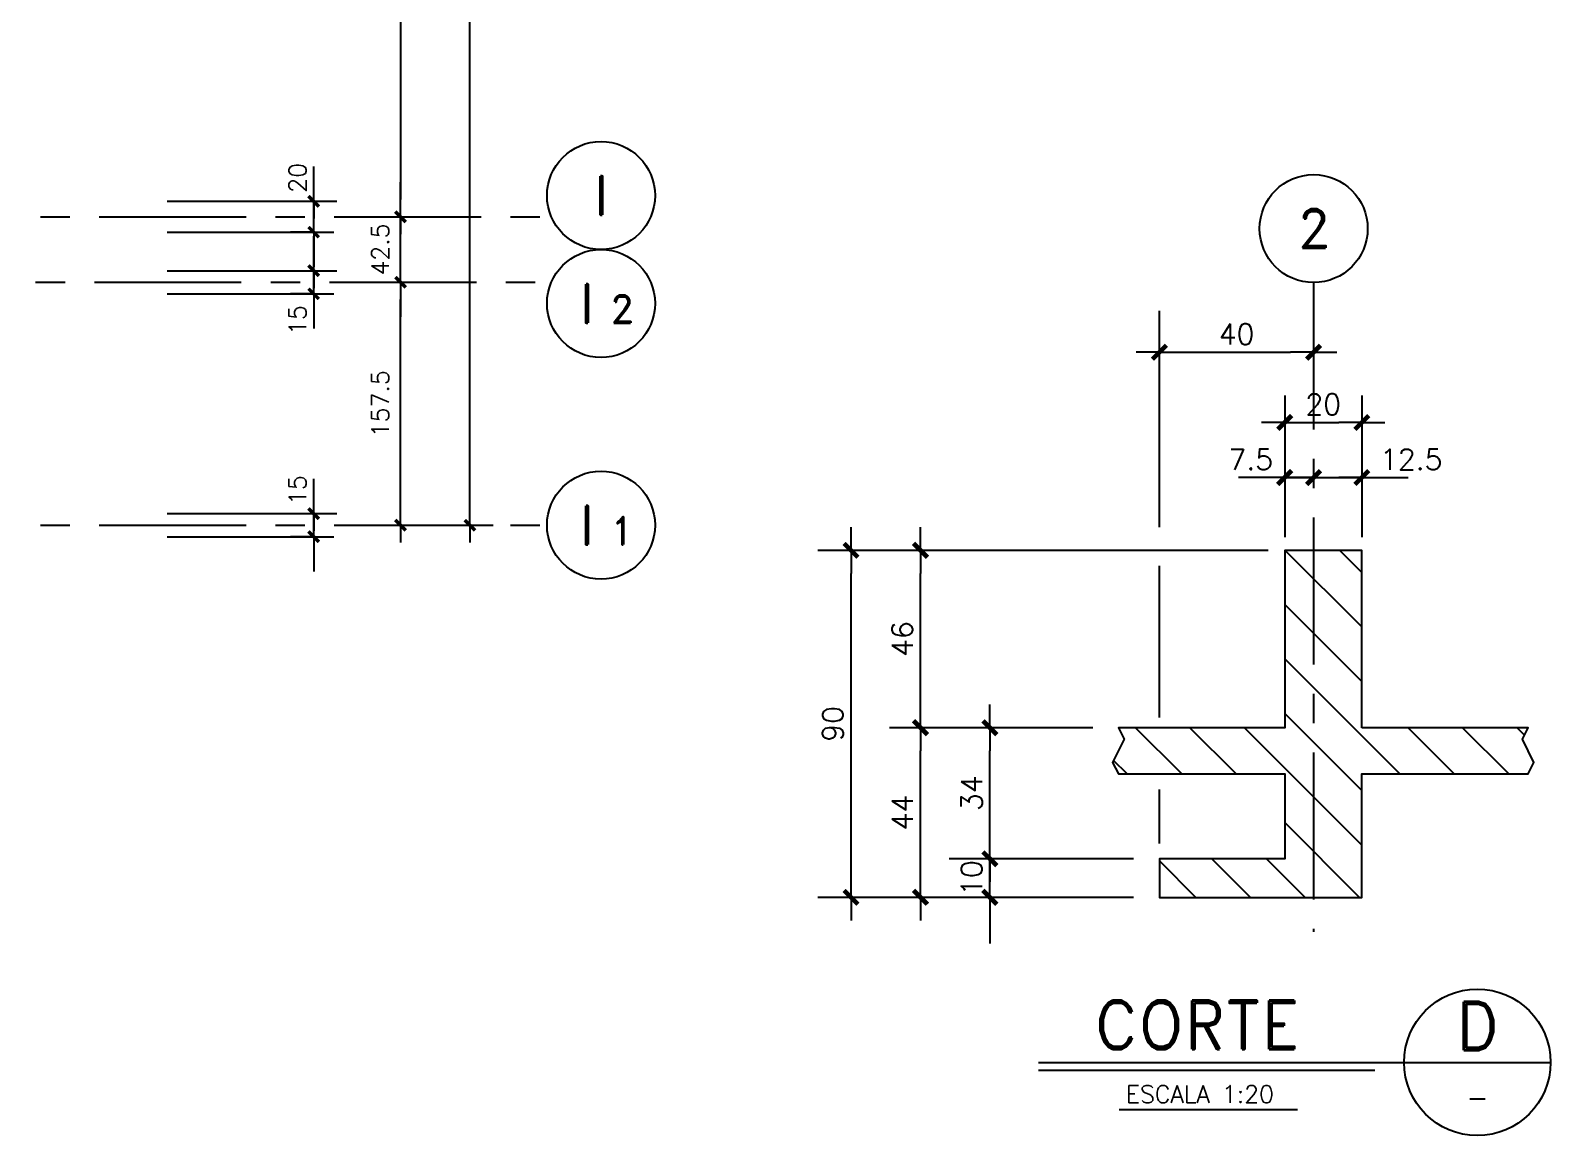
# Model space of a CAD drawing. Header units: millimetres. Extents: x -656851 to -651781, y 88238 to 91301.
# Drawn here: x -653472 to -652487, y 88432 to 89149 of the extents above; entities that cross this region are included whole.
import ezdxf
from ezdxf.enums import TextEntityAlignment as Align

# ---------------------------------------------------------------- set-up
doc = ezdxf.new("R2010")
doc.units = ezdxf.units.MM
doc.header["$LTSCALE"] = 30
doc.linetypes.add('CENTER', pattern=[50.8, 31.75, -6.35, 6.35, -6.35])
doc.linetypes.add('HIDDEN', pattern=[0.375, 0.25, -0.125])
for name, color, linetype in [('A-LINEA 015', 6, 'Continuous'), ('CORTES', 5, 'Continuous'), ('COTAS', 5, 'Continuous'), ('Cotas2', 1, 'Continuous'), ('EJES', 1, 'CENTER'), ('HATCH2', 1, 'HIDDEN')]:
    doc.layers.add(name, color=color, linetype=linetype)
doc.styles.add('ROMAND', font='romand')
doc.styles.add('ROMANS', font='romans')
doc.styles.add('SIETE50', font='ROMAND.SHX', dxfattribs={"height": 31.5})
doc.dimstyles.new('ING-50', dxfattribs={"dimscale": 5, "dimtxt": 2.25, "dimasz": 2.25, "dimexe": 3, "dimexo": 0, "dimgap": 1.5, "dimtad": 1, "dimdec": 1, "dimzin": 12, "dimdsep": 46, "dimtxsty": 'ROMANS', "dimblk1": 'TICK1', "dimblk2": 'TICK1', "dimsah": 1, "dimcen": 0.09, "dimclrd": 2, "dimclre": 1, "dimclrt": 3, "dimadec": 1, "dimazin": 3, "dimtfac": 1, "dimtdec": 1, "dimtix": 1, "dimtmove": 2, "dimatfit": 3, "dimfxl": 3, "dimtolj": 1, "dimtzin": 12, "dimarcsym": 0})
doc.dimstyles.new('ING20', dxfattribs={"dimscale": 50, "dimtxt": 0.27, "dimasz": 0.3, "dimexe": 0.3, "dimexo": 1, "dimgap": 0.1, "dimtad": 1, "dimlfac": 0.4, "dimzin": 12, "dimdsep": 46, "dimtxsty": 'ROMANS', "dimblk1": 'TICK1', "dimblk2": 'TICK1', "dimsah": 1, "dimcen": 0.09, "dimse1": 1, "dimse2": 1, "dimclrd": 2, "dimclre": 1, "dimclrt": 3, "dimadec": 0, "dimazin": 0, "dimtfac": 1, "dimtix": 1, "dimtmove": 2, "dimatfit": 3, "dimldrblk": 'TICK1', "dimfxl": 1, "dimtolj": 1, "dimtzin": 12, "dimarcsym": 0})

# ---------------------------------------------------------------- blocks, each defined once
blk = doc.blocks.new('EJE-1')
at = {"color": 3, "linetype": 'Continuous'}
blk.add_circle((0, 0), 35, dxfattribs=at)
at = {"color": 5, "linetype": 'Continuous', "style": 'ROMAND'}
blk.add_attdef('0', text='', height=25, dxfattribs=at).set_placement((0.23, 0), align=Align.MIDDLE)
blk = doc.blocks.new('TICK1')
at = {"color": 2}
for points in [[(0, 0), (-1, 0)], [(0, 0), (1, 0)]]:
    blk.add_lwpolyline(points, dxfattribs=at)
at = {"color": 2, "const_width": 0.2}
blk.add_lwpolyline([(-0.3, -0.3), (0.3, 0.3)], dxfattribs=at)
blk = doc.blocks.new('*D45')
at = {"layer": 'COTAS', "color": 2, "lineweight": -2}
for p, q in [((-653288.71, 89049.5), (-653288.71, 89060.75)), ((-653288.71, 89018.25), (-653288.71, 89038.25)), ((-653288.71, 89007), (-653288.71, 88995.75))]:
    blk.add_line(p, q, dxfattribs=at)
at = {"layer": 'COTAS', "color": 1, "lineweight": -2}
for p, q in [((-653288.71, 89038.25), (-653273.71, 89038.25)), ((-653288.71, 89018.25), (-653303.71, 89018.25))]:
    blk.add_line(p, q, dxfattribs=at)
at = {"layer": 'Defpoints', "color": 0}
for p in [(-653288.71, 89038.25), (-653288.71, 89038.25), (-653288.71, 89018.25)]:
    blk.add_point(p, dxfattribs=at)
at = {"layer": 'COTAS', "color": 2, "lineweight": -2, "xscale": 11.25, "yscale": 11.25, "zscale": 11.25}
for p, rotation in [((-653288.71, 89038.25), 270), ((-653288.71, 89018.25), 90)]:
    blk.add_blockref('TICK1', p, dxfattribs=dict(at, rotation=rotation))
at = {"layer": 'COTAS', "color": 3, "insert": (-653299.16, 89053.46), "char_height": 11.25, "attachment_point": 5, "rotation": 90, "style": 'ROMANS'}
blk.add_mtext('\\A1;20', dxfattribs=at)
blk = doc.blocks.new('*D43')
at = {"layer": 'COTAS', "color": 1, "lineweight": -2}
for p, q in [((-653236.9, 89378.25), (-653217.4, 89378.25)), ((-653236.9, 89028.25), (-653217.4, 89028.25))]:
    blk.add_line(p, q, dxfattribs=at)
at = {"layer": 'COTAS', "color": 2, "lineweight": -2}
blk.add_line((-653232.4, 89367), (-653232.4, 89039.5), dxfattribs=at)
at = {"layer": 'Defpoints', "color": 0}
for p in [(-653236.9, 89378.25), (-653236.9, 89028.25), (-653232.4, 89028.25)]:
    blk.add_point(p, dxfattribs=at)
at = {"layer": 'COTAS', "color": 2, "lineweight": -2, "xscale": 11.25, "yscale": 11.25, "zscale": 11.25}
for p, rotation in [((-653232.4, 89378.25), 90), ((-653232.4, 89028.25), 270)]:
    blk.add_blockref('TICK1', p, dxfattribs=dict(at, rotation=rotation))
at = {"layer": 'COTAS', "color": 3, "insert": (-653245.53, 89203.25), "char_height": 11.25, "attachment_point": 5, "rotation": 90, "style": 'ROMANS'}
blk.add_mtext('\\A1;350', dxfattribs=at)
blk = doc.blocks.new('*D28')
at = {"layer": 'COTAS', "color": 2, "lineweight": -2}
for p, q in [((-653232.4, 89039.5), (-653232.4, 89050.75)), ((-653232.4, 88985.75), (-653232.4, 89028.25)), ((-653232.4, 88974.5), (-653232.4, 88963.25))]:
    blk.add_line(p, q, dxfattribs=at)
at = {"layer": 'COTAS', "color": 1, "lineweight": -2}
for p, q in [((-653236.9, 89028.25), (-653217.4, 89028.25)), ((-653236.9, 88985.75), (-653217.4, 88985.75))]:
    blk.add_line(p, q, dxfattribs=at)
at = {"layer": 'Defpoints', "color": 0}
for p in [(-653236.9, 89028.25), (-653232.4, 89028.25), (-653236.9, 88985.75)]:
    blk.add_point(p, dxfattribs=at)
at = {"layer": 'COTAS', "color": 2, "lineweight": -2, "xscale": 11.25, "yscale": 11.25, "zscale": 11.25}
for p, rotation in [((-653232.4, 89028.25), 270), ((-653232.4, 88985.75), 90)]:
    blk.add_blockref('TICK1', p, dxfattribs=dict(at, rotation=rotation))
at = {"layer": 'COTAS', "color": 3, "insert": (-653245.53, 89007), "char_height": 11.25, "attachment_point": 5, "rotation": 90, "style": 'ROMANS'}
blk.add_mtext('\\A1;42.5', dxfattribs=at)
blk = doc.blocks.new('*D29')
at = {"layer": 'COTAS', "color": 1, "lineweight": -2}
for p, q in [((-653191.9, 90833.25), (-653172.4, 90833.25)), ((-653191.9, 88828.25), (-653172.4, 88828.25))]:
    blk.add_line(p, q, dxfattribs=at)
at = {"layer": 'COTAS', "color": 2, "lineweight": -2}
blk.add_line((-653187.4, 88839.5), (-653187.4, 90822), dxfattribs=at)
at = {"layer": 'Defpoints', "color": 0}
for p in [(-653191.9, 90833.25), (-653187.4, 90833.25), (-653191.9, 88828.25)]:
    blk.add_point(p, dxfattribs=at)
at = {"layer": 'COTAS', "color": 2, "lineweight": -2, "xscale": 11.25, "yscale": 11.25, "zscale": 11.25}
for p, rotation in [((-653187.4, 90833.25), 90), ((-653187.4, 88828.25), 270)]:
    blk.add_blockref('TICK1', p, dxfattribs=dict(at, rotation=rotation))
at = {"layer": 'COTAS', "color": 3, "insert": (-653200.53, 89830.75), "char_height": 11.25, "attachment_point": 5, "rotation": 90, "style": 'ROMANS'}
blk.add_mtext('\\A1;2005', dxfattribs=at)
blk = doc.blocks.new('eje-3')
at = {"color": 3, "linetype": 'Continuous'}
blk.add_circle((0, 0), 35, dxfattribs=at)
at = {"color": 5, "linetype": 'Continuous', "style": 'ROMAND'}
for height, p in [(25, (-9.19, 0)), (18, (13.69, -3.58))]:
    blk.add_attdef('0', text='', height=height, dxfattribs=at).set_placement(p, align=Align.MIDDLE)
blk = doc.blocks.new('*D93')
at = {"layer": 'COTAS', "color": 2, "lineweight": -2}
for p, q in [((-653288.71, 88847), (-653288.71, 88858.25)), ((-653288.71, 88820.75), (-653288.71, 88835.75)), ((-653288.71, 88809.5), (-653288.71, 88798.25))]:
    blk.add_line(p, q, dxfattribs=at)
at = {"layer": 'COTAS', "color": 1, "lineweight": -2}
for p, q in [((-653288.71, 88835.75), (-653273.71, 88835.75)), ((-653288.71, 88820.75), (-653303.71, 88820.75))]:
    blk.add_line(p, q, dxfattribs=at)
at = {"layer": 'Defpoints', "color": 0}
for p in [(-653288.71, 88835.75), (-653288.71, 88835.75), (-653288.71, 88820.75)]:
    blk.add_point(p, dxfattribs=at)
at = {"layer": 'COTAS', "color": 2, "lineweight": -2, "xscale": 11.25, "yscale": 11.25, "zscale": 11.25}
for p, rotation in [((-653288.71, 88835.75), 270), ((-653288.71, 88820.75), 90)]:
    blk.add_blockref('TICK1', p, dxfattribs=dict(at, rotation=rotation))
at = {"layer": 'COTAS', "color": 3, "insert": (-653299.16, 88850.96), "char_height": 11.25, "attachment_point": 5, "rotation": 90, "style": 'ROMANS'}
blk.add_mtext('\\A1;15', dxfattribs=at)
blk = doc.blocks.new('*D129')
at = {"layer": 'COTAS', "color": 1, "lineweight": -2}
for p, q in [((-653236.9, 88985.75), (-653217.4, 88985.75)), ((-653236.9, 88828.25), (-653217.4, 88828.25))]:
    blk.add_line(p, q, dxfattribs=at)
at = {"layer": 'COTAS', "color": 2, "lineweight": -2}
blk.add_line((-653232.4, 88839.5), (-653232.4, 88974.5), dxfattribs=at)
at = {"layer": 'Defpoints', "color": 0}
for p in [(-653236.9, 88985.75), (-653232.4, 88985.75), (-653236.9, 88828.25)]:
    blk.add_point(p, dxfattribs=at)
at = {"layer": 'COTAS', "color": 2, "lineweight": -2, "xscale": 11.25, "yscale": 11.25, "zscale": 11.25}
for p, rotation in [((-653232.4, 88985.75), 90), ((-653232.4, 88828.25), 270)]:
    blk.add_blockref('TICK1', p, dxfattribs=dict(at, rotation=rotation))
at = {"layer": 'COTAS', "color": 3, "insert": (-653245.53, 88907), "char_height": 11.25, "attachment_point": 5, "rotation": 90, "style": 'ROMANS'}
blk.add_mtext('\\A1;157.5', dxfattribs=at)
blk = doc.blocks.new('*D131')
at = {"layer": 'COTAS', "color": 2, "lineweight": -2}
for p, q in [((-653288.71, 89004.5), (-653288.71, 89015.75)), ((-653288.71, 88978.25), (-653288.71, 88993.25)), ((-653288.71, 88967), (-653288.71, 88955.75))]:
    blk.add_line(p, q, dxfattribs=at)
at = {"layer": 'COTAS', "color": 1, "lineweight": -2}
for p, q in [((-653288.71, 88993.25), (-653273.71, 88993.25)), ((-653288.71, 88978.25), (-653303.71, 88978.25))]:
    blk.add_line(p, q, dxfattribs=at)
at = {"layer": 'Defpoints', "color": 0}
for p in [(-653288.71, 88993.25), (-653288.71, 88993.25), (-653288.71, 88978.25)]:
    blk.add_point(p, dxfattribs=at)
at = {"layer": 'COTAS', "color": 2, "lineweight": -2, "xscale": 11.25, "yscale": 11.25, "zscale": 11.25}
for p, rotation in [((-653288.71, 88993.25), 270), ((-653288.71, 88978.25), 90)]:
    blk.add_blockref('TICK1', p, dxfattribs=dict(at, rotation=rotation))
at = {"layer": 'COTAS', "color": 3, "insert": (-653299.16, 88961.26), "char_height": 11.25, "attachment_point": 5, "rotation": 90, "style": 'ROMANS'}
blk.add_mtext('\\A1;15', dxfattribs=at)
blk = doc.blocks.new('*D152')
at = {"layer": 'COTAS', "color": 2, "lineweight": -2}
blk.add_line((-652644.15, 88894.85), (-652624.15, 88894.85), dxfattribs=at)
at = {"layer": 'Defpoints', "color": 0}
for p in [(-652659.15, 88894.85), (-652609.15, 88894.85), (-652609.15, 88894.85)]:
    blk.add_point(p, dxfattribs=at)
at = {"layer": 'COTAS', "color": 2, "lineweight": -2, "xscale": 15, "yscale": 15, "zscale": 15, "rotation": 180}
blk.add_blockref('TICK1', (-652659.15, 88894.85), dxfattribs=at)
at = {"layer": 'COTAS', "color": 2, "lineweight": -2, "xscale": 15, "yscale": 15, "zscale": 15}
blk.add_blockref('TICK1', (-652609.15, 88894.85), dxfattribs=at)
at = {"layer": 'COTAS', "color": 3, "insert": (-652634.15, 88906.6), "char_height": 13.5, "attachment_point": 5, "style": 'ROMANS'}
blk.add_mtext('\\A1;20', dxfattribs=at)
blk = doc.blocks.new('*D153')
at = {"layer": 'COTAS', "color": 2, "lineweight": -2}
for p, q in [((-652850.32, 88626.91), (-652850.32, 88641.91)), ((-652850.32, 88586.91), (-652850.32, 88611.91)), ((-652850.32, 88571.91), (-652850.32, 88556.91))]:
    blk.add_line(p, q, dxfattribs=at)
at = {"layer": 'Defpoints', "color": 0}
for p in [(-652850.32, 88611.91), (-652850.32, 88611.91), (-652850.32, 88586.91)]:
    blk.add_point(p, dxfattribs=at)
at = {"layer": 'COTAS', "color": 2, "lineweight": -2, "xscale": 15, "yscale": 15, "zscale": 15}
for p, rotation in [((-652850.32, 88611.91), 270), ((-652850.32, 88586.91), 90)]:
    blk.add_blockref('TICK1', p, dxfattribs=dict(at, rotation=rotation))
at = {"layer": 'COTAS', "color": 3, "insert": (-652862.07, 88599.41), "char_height": 13.5, "attachment_point": 5, "rotation": 90, "style": 'ROMANS'}
blk.add_mtext('\\A1;10', dxfattribs=at)
blk = doc.blocks.new('*D154')
at = {"layer": 'COTAS', "color": 2, "lineweight": -2}
blk.add_line((-652850.32, 88626.91), (-652850.32, 88681.91), dxfattribs=at)
at = {"layer": 'Defpoints', "color": 0}
for p in [(-652850.32, 88696.91), (-652850.32, 88696.91), (-652850.32, 88611.91)]:
    blk.add_point(p, dxfattribs=at)
at = {"layer": 'COTAS', "color": 2, "lineweight": -2, "xscale": 15, "yscale": 15, "zscale": 15}
for p, rotation in [((-652850.32, 88696.91), 90), ((-652850.32, 88611.91), 270)]:
    blk.add_blockref('TICK1', p, dxfattribs=dict(at, rotation=rotation))
at = {"layer": 'COTAS', "color": 3, "insert": (-652862.07, 88654.41), "char_height": 13.5, "attachment_point": 5, "rotation": 90, "style": 'ROMANS'}
blk.add_mtext('\\A1;34', dxfattribs=at)
blk = doc.blocks.new('*D155')
at = {"layer": 'COTAS', "color": 2, "lineweight": -2}
blk.add_line((-652895.32, 88711.91), (-652895.32, 88796.91), dxfattribs=at)
at = {"layer": 'Defpoints', "color": 0}
for p in [(-652895.32, 88811.91), (-652895.32, 88811.91), (-652895.32, 88696.91)]:
    blk.add_point(p, dxfattribs=at)
at = {"layer": 'COTAS', "color": 2, "lineweight": -2, "xscale": 15, "yscale": 15, "zscale": 15}
for p, rotation in [((-652895.32, 88811.91), 90), ((-652895.32, 88696.91), 270)]:
    blk.add_blockref('TICK1', p, dxfattribs=dict(at, rotation=rotation))
at = {"layer": 'COTAS', "color": 3, "insert": (-652907.07, 88754.41), "char_height": 13.5, "attachment_point": 5, "rotation": 90, "style": 'ROMANS'}
blk.add_mtext('\\A1;46', dxfattribs=at)
blk = doc.blocks.new('*D156')
at = {"layer": 'COTAS', "color": 2, "lineweight": -2}
blk.add_line((-652895.32, 88601.91), (-652895.32, 88681.91), dxfattribs=at)
at = {"layer": 'Defpoints', "color": 0}
for p in [(-652895.32, 88696.91), (-652895.32, 88696.91), (-652895.32, 88586.91)]:
    blk.add_point(p, dxfattribs=at)
at = {"layer": 'COTAS', "color": 2, "lineweight": -2, "xscale": 15, "yscale": 15, "zscale": 15}
for p, rotation in [((-652895.32, 88696.91), 90), ((-652895.32, 88586.91), 270)]:
    blk.add_blockref('TICK1', p, dxfattribs=dict(at, rotation=rotation))
at = {"layer": 'COTAS', "color": 3, "insert": (-652907.07, 88641.91), "char_height": 13.5, "attachment_point": 5, "rotation": 90, "style": 'ROMANS'}
blk.add_mtext('\\A1;44', dxfattribs=at)
blk = doc.blocks.new('*D165')
at = {"layer": 'COTAS', "color": 2, "lineweight": -2}
blk.add_line((-652725.4, 88940.39), (-652655.4, 88940.39), dxfattribs=at)
at = {"layer": 'Defpoints', "color": 0}
for p in [(-652740.4, 88940.39), (-652640.4, 88940.39), (-652640.4, 88940.39)]:
    blk.add_point(p, dxfattribs=at)
at = {"layer": 'COTAS', "color": 2, "lineweight": -2, "xscale": 15, "yscale": 15, "zscale": 15, "rotation": 180}
blk.add_blockref('TICK1', (-652740.4, 88940.39), dxfattribs=at)
at = {"layer": 'COTAS', "color": 2, "lineweight": -2, "xscale": 15, "yscale": 15, "zscale": 15}
blk.add_blockref('TICK1', (-652640.4, 88940.39), dxfattribs=at)
at = {"layer": 'COTAS', "color": 3, "insert": (-652690.4, 88952.14), "char_height": 13.5, "attachment_point": 5, "style": 'ROMANS'}
blk.add_mtext('\\A1;40', dxfattribs=at)
blk = doc.blocks.new('t-corte')
at = {"color": 6}
for p, q in [((-169.7, -4.87), (162.33, -4.87)), ((-169.7, -9.87), (48.33, -9.87))]:
    blk.add_line(p, q, dxfattribs=at)
at = {"color": 3}
blk.add_line((-117.31, -35.35), (-1.78, -35.35), dxfattribs=at)
blk.add_circle((114.83, -4.87), 47.5, dxfattribs=at)
at = {"color": 6, "style": 'SIETE50'}
blk.add_text('CORTE', height=31.5, dxfattribs=at).set_placement((-133.43, 3.71))
blk.add_attdef('A', text='', height=31.5, dxfattribs=at).set_placement((114.91, 18.73), align=Align.MIDDLE_CENTER)
at = {"color": 3, "style": 'ROMANS'}
blk.add_attdef('ESCALA', (-113, -31.12), '', height=11.25, dxfattribs=at)
blk.add_attdef('-', text='', height=13, dxfattribs=at).set_placement((114.99, -27.66), align=Align.MIDDLE)
blk = doc.blocks.new('*D218')
at = {"layer": 'COTAS', "color": 2, "lineweight": -2}
blk.add_line((-652940.32, 88601.91), (-652940.32, 88796.91), dxfattribs=at)
at = {"layer": 'Defpoints', "color": 0}
for p in [(-652940.32, 88811.91), (-652940.32, 88811.91), (-652940.32, 88586.91)]:
    blk.add_point(p, dxfattribs=at)
at = {"layer": 'COTAS', "color": 2, "lineweight": -2, "xscale": 15, "yscale": 15, "zscale": 15}
for p, rotation in [((-652940.32, 88811.91), 90), ((-652940.32, 88586.91), 270)]:
    blk.add_blockref('TICK1', p, dxfattribs=dict(at, rotation=rotation))
at = {"layer": 'COTAS', "color": 3, "insert": (-652952.07, 88699.41), "char_height": 13.5, "attachment_point": 5, "rotation": 90, "style": 'ROMANS'}
blk.add_mtext('\\A1;90', dxfattribs=at)
blk = doc.blocks.new('*D250')
at = {"layer": 'COTAS', "color": 2, "lineweight": -2}
for p, q in [((-652674.15, 88859.13), (-652689.15, 88859.13)), ((-652659.15, 88859.13), (-652640.4, 88859.13)), ((-652625.4, 88859.13), (-652610.4, 88859.13))]:
    blk.add_line(p, q, dxfattribs=at)
at = {"layer": 'Defpoints', "color": 0}
for p in [(-652659.15, 88859.13), (-652640.4, 88859.13), (-652640.4, 88859.13)]:
    blk.add_point(p, dxfattribs=at)
at = {"layer": 'COTAS', "color": 2, "lineweight": -2, "xscale": 15, "yscale": 15, "zscale": 15}
blk.add_blockref('TICK1', (-652659.15, 88859.13), dxfattribs=at)
at = {"layer": 'COTAS', "color": 2, "lineweight": -2, "xscale": 15, "yscale": 15, "zscale": 15, "rotation": 180}
blk.add_blockref('TICK1', (-652640.4, 88859.13), dxfattribs=at)
at = {"layer": 'COTAS', "color": 3, "insert": (-652681.2, 88870.88), "char_height": 13.5, "attachment_point": 5, "style": 'ROMANS'}
blk.add_mtext('\\A1;7.5', dxfattribs=at)
blk = doc.blocks.new('*D251')
at = {"layer": 'COTAS', "color": 2, "lineweight": -2}
for p, q in [((-652655.4, 88859.13), (-652670.4, 88859.13)), ((-652640.4, 88859.13), (-652609.15, 88859.13)), ((-652594.15, 88859.13), (-652579.15, 88859.13))]:
    blk.add_line(p, q, dxfattribs=at)
at = {"layer": 'Defpoints', "color": 0}
for p in [(-652640.4, 88859.13), (-652609.15, 88859.13), (-652609.15, 88859.13)]:
    blk.add_point(p, dxfattribs=at)
at = {"layer": 'COTAS', "color": 2, "lineweight": -2, "xscale": 15, "yscale": 15, "zscale": 15}
blk.add_blockref('TICK1', (-652640.4, 88859.13), dxfattribs=at)
at = {"layer": 'COTAS', "color": 2, "lineweight": -2, "xscale": 15, "yscale": 15, "zscale": 15, "rotation": 180}
blk.add_blockref('TICK1', (-652609.15, 88859.13), dxfattribs=at)
at = {"layer": 'COTAS', "color": 3, "insert": (-652577.13, 88870.88), "char_height": 13.5, "attachment_point": 5, "style": 'ROMANS'}
blk.add_mtext('\\A1;12.5', dxfattribs=at)

msp = doc.modelspace()

# ---------------------------------------------------------------- hatches: boundary and pattern name
at = {"layer": 'HATCH2', "ltscale": 0.5}
h = msp.add_hatch(dxfattribs=at)
h.set_pattern_fill('_USER', color=256, scale=25, angle=135, style=0, pattern_type=0)
h.set_pattern_definition([(135, (0, 0), (-17.6776695, -17.6776695), [])])
h.paths.add_polyline_path([(-652640.395, 88811.914), (-652659.145, 88811.914), (-652659.145, 88696.914), (-652767.007, 88696.914), (-652763.257, 88689.414), (-652770.757, 88674.414), (-652767.007, 88666.914), (-652659.145, 88666.914), (-652659.145, 88611.914), (-652740.395, 88611.914), (-652740.395, 88586.914), (-652640.395, 88586.914)])
h.paths.add_polyline_path([(-652609.145, 88811.914), (-652640.395, 88811.914), (-652640.395, 88586.914), (-652609.145, 88586.914), (-652609.145, 88666.914), (-652501.283, 88666.914), (-652497.533, 88674.414), (-652505.033, 88689.414), (-652501.283, 88696.914), (-652609.145, 88696.914)])

# ---------------------------------------------------------------- linework, layer by layer
at = {"layer": 'CORTES', "color": 7, "ltscale": 0.5}
msp.add_lwpolyline([(-652609.145, 88696.914), (-652609.145, 88811.914), (-652659.145, 88811.914), (-652659.145, 88696.914), (-652767.007, 88696.914), (-652763.257, 88689.414), (-652770.757, 88674.414), (-652767.007, 88666.914), (-652659.145, 88666.914), (-652659.145, 88611.914), (-652740.395, 88611.914), (-652740.395, 88586.914), (-652609.145, 88586.914), (-652609.145, 88666.914), (-652501.283, 88666.914), (-652497.533, 88674.414), (-652505.033, 88689.414), (-652501.283, 88696.914)], close=True, dxfattribs=at)
at = {"layer": 'Cotas2'}
for p, q in [((-653383.715, 89038.253), (-653275.719, 89038.253)), ((-653383.715, 89018.253), (-653275.719, 89018.253)), ((-653383.715, 88993.253), (-653275.719, 88993.253)), ((-653383.715, 88978.253), (-653275.719, 88978.253)), ((-652740.395, 88826.961), (-652740.395, 88967.152)), ((-652659.145, 88912.435), (-652659.145, 88820.456)), ((-652609.145, 88912.435), (-652609.145, 88820.456)), ((-653383.715, 88835.753), (-653275.719, 88835.753)), ((-653383.715, 88820.753), (-653275.719, 88820.753)), ((-652669.968, 88811.914), (-652961.817, 88811.914)), ((-652740.395, 88703.481), (-652740.395, 88801.909)), ((-652783.566, 88696.914), (-652915.485, 88696.914)), ((-652740.395, 88621.901), (-652740.395, 88656.781)), ((-652757.154, 88611.914), (-652876.591, 88611.914)), ((-652757.154, 88586.914), (-652961.817, 88586.914))]:
    msp.add_line(p, q, dxfattribs=at)
at = {"layer": 'EJES', "ltscale": 0.1}
for p, q in [((-656780.536, 89028.253), (-653137.403, 89028.253)), ((-654497.675, 88985.753), (-653137.403, 88985.753)), ((-652640.395, 88985.567), (-652640.395, 88564.633)), ((-656780.536, 88828.253), (-653137.403, 88828.253))]:
    msp.add_line(p, q, dxfattribs=at)

# ---------------------------------------------------------------- block references
at = {"layer": 'A-LINEA 015', "ltscale": 0.5}
for p, values in [((-653102.403, 89042.003), {'0': 'I'}), ((-652640.395, 89020.567), {'0': '2'})]:
    msp.add_blockref('EJE-1', p, dxfattribs=at).add_auto_attribs(values)
ref = msp.add_blockref('eje-3', (-653102.403, 88972.003), dxfattribs=at)
ref.add_attrib('0', 'I', dxfattribs={"layer": '0', "color": 5, "linetype": 'Continuous', "height": 25, "style": 'ROMAND'}).set_placement((-653111.594, 88972.003), align=Align.MIDDLE)
ref.add_attrib('0', '2', dxfattribs={"layer": '0', "color": 5, "linetype": 'Continuous', "height": 18, "style": 'ROMAND'}).set_placement((-653088.717, 88968.42), align=Align.MIDDLE)
ref = msp.add_blockref('eje-3', (-653102.403, 88828.253), dxfattribs=at)
ref.add_attrib('0', 'I', dxfattribs={"layer": '0', "color": 5, "linetype": 'Continuous', "height": 25, "style": 'ROMAND'}).set_placement((-653111.594, 88828.253), align=Align.MIDDLE)
ref.add_attrib('0', '1', dxfattribs={"layer": '0', "color": 5, "linetype": 'Continuous', "height": 18, "style": 'ROMAND'}).set_placement((-653088.717, 88824.67), align=Align.MIDDLE)
at = {"layer": 'CORTES', "ltscale": 0.5}
msp.add_blockref('t-corte', (-652649.098, 88484.78), dxfattribs=at).add_auto_attribs({'ESCALA': 'ESCALA 1:20', 'A': 'D', '-': '-'})

# ---------------------------------------------------------------- dimensions: what is measured, and where the dimension line sits
at = {"layer": 'COTAS'}
for base, p1, p2, angle, dimstyle, picture, middle in [((-653187.403, 90833.253), (-653191.903, 88828.253), (-653191.903, 90833.253), 90, 'ING-50', '*D29', (-653200.528, 89830.753)), ((-653232.403, 89028.253), (-653236.903, 89378.253), (-653236.903, 89028.253), 270, 'ING-50', '*D43', (-653245.528, 89203.253)), ((-653232.403, 89028.253), (-653236.903, 88985.753), (-653236.903, 89028.253), 90, 'ING-50', '*D28', (-653245.528, 89007.003)), ((-653232.403, 88985.753), (-653236.903, 88828.253), (-653236.903, 88985.753), 90, 'ING-50', '*D129', (-653245.528, 88907.003)), ((-652940.324, 88811.914), (-652940.324, 88586.914), (-652940.324, 88811.914), 90, 'ING20', '*D218', (-652952.074, 88699.414)), ((-652895.324, 88811.914), (-652895.324, 88696.914), (-652895.324, 88811.914), 90, 'ING20', '*D155', (-652907.074, 88754.414)), ((-652895.324, 88696.914), (-652895.324, 88586.914), (-652895.324, 88696.914), 90, 'ING20', '*D156', (-652907.074, 88641.914)), ((-652850.324, 88696.914), (-652850.324, 88611.914), (-652850.324, 88696.914), 90, 'ING20', '*D154', (-652862.074, 88654.414)), ((-652850.324, 88611.914), (-652850.324, 88586.914), (-652850.324, 88611.914), 90, 'ING20', '*D153', (-652862.074, 88599.414))]:
    dim = msp.add_linear_dim(base=base, p1=p1, p2=p2, angle=angle, dimstyle=dimstyle, dxfattribs=at)
    dim.commit()
    dim.dimension.update_dxf_attribs({"geometry": picture, "text_midpoint": middle})
for base, p1, p2, picture, middle in [((-653288.715, 89038.253), (-653288.715, 89018.253), (-653288.715, 89038.253), '*D45', (-653299.161, 89053.458)), ((-653288.715, 88993.253), (-653288.715, 88978.253), (-653288.715, 88993.253), '*D131', (-653299.161, 88961.264)), ((-653288.715, 88835.753), (-653288.715, 88820.753), (-653288.715, 88835.753), '*D93', (-653299.161, 88850.958))]:
    dim = msp.add_linear_dim(base=base, p1=p1, p2=p2, angle=90, dimstyle='ING-50', dxfattribs=at)
    dim.commit()
    dim.dimension.update_dxf_attribs({"geometry": picture, "text_midpoint": middle, "dimtype": 160})
for base, p1, p2, picture, middle in [((-652640.395, 88940.388), (-652740.395, 88940.388), (-652640.395, 88940.388), '*D165', (-652690.395, 88952.138)), ((-652609.145, 88894.85), (-652659.145, 88894.85), (-652609.145, 88894.85), '*D152', (-652634.145, 88906.6))]:
    dim = msp.add_linear_dim(base=base, p1=p1, p2=p2, dimstyle='ING20', dxfattribs=at)
    dim.commit()
    dim.dimension.update_dxf_attribs({"geometry": picture, "text_midpoint": middle})
for base, p1, p2, picture, middle in [((-652640.395, 88859.133), (-652659.145, 88859.133), (-652640.395, 88859.133), '*D250', (-652681.2, 88870.883)), ((-652609.145, 88859.133), (-652640.395, 88859.133), (-652609.145, 88859.133), '*D251', (-652577.131, 88870.883))]:
    dim = msp.add_linear_dim(base=base, p1=p1, p2=p2, dimstyle='ING20', dxfattribs=at)
    dim.commit()
    dim.dimension.update_dxf_attribs({"geometry": picture, "text_midpoint": middle, "dimtype": 160})

doc.saveas('drawing.dxf')
